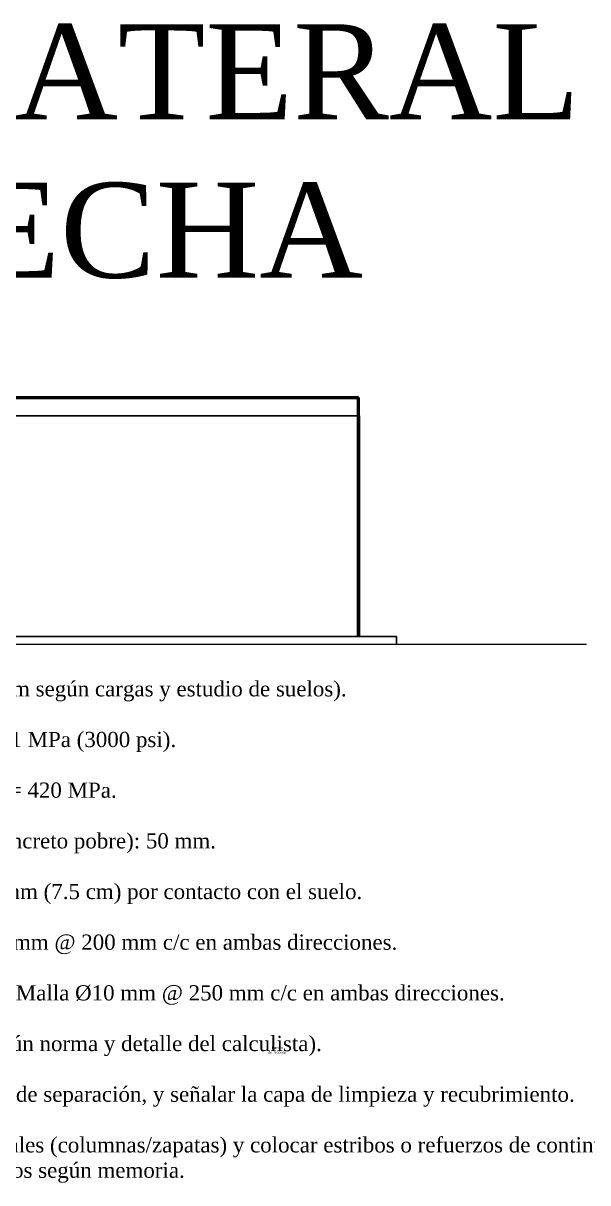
# Model space of a CAD drawing. Header units: metres. Extents: x 29 to 562, y -33 to 369.
# Drawn here: x 304.8 to 334.5, y 97.6 to 158.6 of the extents above; entities that cross this region are included whole.
import ezdxf

# ---------------------------------------------------------------- set-up
doc = ezdxf.new("R2010")
doc.units = ezdxf.units.M
doc.header["$LTSCALE"] = 2
for name, color, linetype, lineweight in [('A-AREA', 7, 'Continuous', 5), ('A-ROOF', 226, 'Continuous', 53), ('S-WALL', 7, 'Continuous', 60)]:
    doc.layers.add(name, color=color, linetype=linetype, lineweight=lineweight)
doc.layers.add('S-DECK', color=7, linetype='Continuous')
doc.layers.add('S-FNDN', color=7, linetype='Continuous')
doc.styles.get("Standard").update_dxf_attribs({"font": 'arial.ttf'})

msp = doc.modelspace()

# ---------------------------------------------------------------- linework, layer by layer
at = {"layer": 'A-AREA'}
for p, q in [((283.416, 125.912), (322.416, 125.912)), ((322.416, 125.912), (334.416, 125.912))]:
    msp.add_line(p, q, dxfattribs=at)
at = {"layer": 'A-ROOF'}
for p in [(283.416, 138.894), (322.416, 137.919)]:
    msp.add_line(p, (322.416, 138.894), dxfattribs=at)
at = {"layer": 'S-DECK'}
for p, q in [((322.416, 137.919), (322.416, 138.119)), ((283.416, 137.919), (322.416, 137.919))]:
    msp.add_line(p, q, dxfattribs=at)
at = {"layer": 'S-FNDN'}
for p, q in [((281.416, 126.312), (324.416, 126.312)), ((324.416, 126.312), (324.416, 125.912))]:
    msp.add_line(p, q, dxfattribs=at)
at = {"layer": 'S-WALL'}
msp.add_line((322.416, 126.312), (322.416, 137.919), dxfattribs=at)

# ---------------------------------------------------------------- texts
at = {"attachment_point": 2}
for s, width, insert, char_height in [('{\\fTimes New Roman|b0|i0|c0|p18;VISTA LATERAL^JDERECHA }', 69.93919, (304.812, 158.531), 5), ("{\\fTimes New Roman|b0|i0|c0|p18;Espesor placa: 30 cm (usar 30–40 cm según cargas y estudio de suelos).^J^JConcreto: f'c = 21 MPa (3000 psi).^J^JAcero: fy = 420 MPa.^J^JCapa de limpieza (concreto pobre): 50 mm.^J^JRecubrimiento mínimo al acero: 75 mm (7.5 cm) por contacto con el suelo.^J^JRefuerzo inferior (principal): Malla Ø12 mm @ 200 mm c/c en ambas direcciones.^J^JRefuerzo superior (temperatura / control fisuración): Malla Ø10 mm @ 250 mm c/c en ambas direcciones.^J^JSolape de mallas: ≥ 40 × db (según norma y detalle del calculista).^J^JDetalle en planta: indicar malla inferior y superior con cotas de separación, y señalar la capa de limpieza y recubrimiento.^J^JConsideraciones: prever zonas con refuerzo extra bajo cargas puntuales (columnas/zapatas) y colocar estribos o refuerzos de continuidad alrededor de apoyos según memoria.}", 69.93919, (304.388, 123.955), 0.8), ('{\\fTimes New Roman|b0|i0|c0|p18;Puerta^Jde Acceso}', 13.41015, (318.126, 104.742), 0.15)]:
    msp.add_mtext_dynamic_manual_height_columns(s, width=width, gutter_width=12.5, heights=[0], dxfattribs=dict(at, insert=insert, char_height=char_height))

doc.saveas('drawing.dxf')
